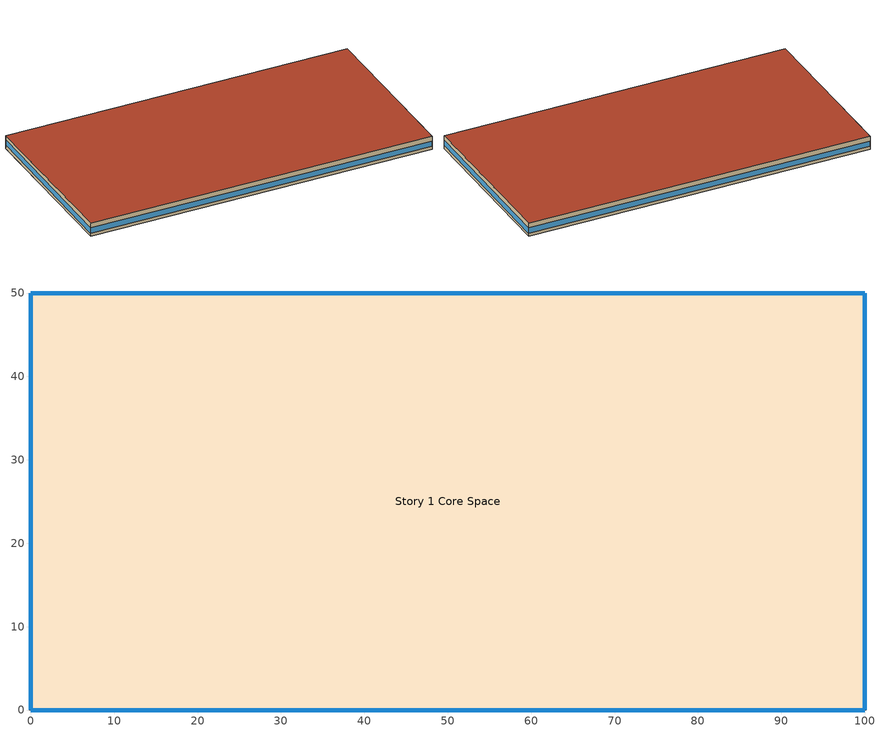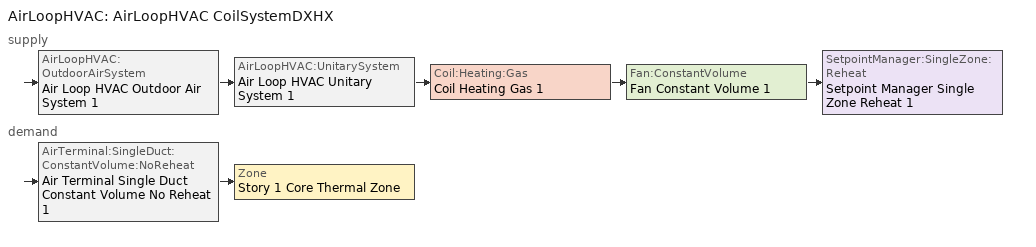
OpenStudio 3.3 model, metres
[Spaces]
Story 1 Core Space
 floor ground: 0,0 0,50 100,50 100,0 z0
 wall outside: 0,50 0,0 100,0 100,50 0,50 z0:4
 window: 0.03,0 99.97,0 / 100,0.03 100,49.97 / 99.97,50 0.03,50 / 0,49.97 0,0.03 z1:2.6
 roof outside: 100,0 100,50 0,50 0,0 z4
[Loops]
AirLoopHVAC 'AirLoopHVAC CoilSystemDXHX'
 supply: AirLoopHVAC:OutdoorAirSystem 'Air Loop HVAC Outdoor Air System 1' > AirLoopHVAC:UnitarySystem 'Air Loop HVAC Unitary System 1' > Coil:Heating:Gas 'Coil Heating Gas 1' > Fan:ConstantVolume 'Fan Constant Volume 1' > SetpointManager:SingleZone:Reheat 'Setpoint Manager Single Zone Reheat 1'
 demand: AirTerminal:SingleDuct:ConstantVolume:NoReheat 'Air Terminal Single Duct Constant Volume No Reheat 1' > Zone 'Story 1 Core Thermal Zone'
[Building]
Building 1: Space Type=Baseline Model Space Type; Default Construction Set=ASHRAE_189.1-2009_ClimateZone 4-5 (mdoff)_ConstSet
[SizingPeriod:DesignDay] Barometric Pressure {Pa}=98934; Rain Indicator=No; Snow Indicator=No; Day of Month=21; Daylight Saving Time Indicator=No; Humidity Condition Type=Wetbulb; Dry-Bulb Temperature Range Modifier Type=DefaultMultipliers
Name | Maximum Dry-Bulb Temperature {C} | Daily Dry-Bulb Temperature Range {deltaC} | Wind Speed {m/s} | Wind Direction {deg} | Month | Day Type | Wetbulb or DewPoint at Maximum Dry-Bulb {C} | Solar Model Indicator | ASHRAE Clear Sky Optical Depth for Beam Irradiance | ASHRAE Clear Sky Optical Depth for Diffuse Irradiance | Sky Clearness
Chicago Ohare Intl Ap Ann Clg .4% Condns DB=>MWB | 33.3 | 10.5 | 5.2 | 230 | 7 | SummerDesignDay | 23.7 | ASHRAETau | 0.455 | 2.05
Chicago Ohare Intl Ap Ann Htg 99.6% Condns DB | -20 | 0 | 4.9 | 270 | 1 | WinterDesignDay | -20 | ASHRAEClearSky |  |  | 0
[DefaultConstructionSet]
ASHRAE_189.1-2009_ClimateZone 4-5 (mdoff)_ConstSet: Default Exterior Surface Constructions=ASHRAE_189.1-2009_ClimateZone 4-5 (mdoff)_Exterior_DefSurfCons; Default Interior Surface Constructions=000_Interior_DefSurfCons; Default Ground Contact Surface Constructions=000_Ground_DefSurfCons; Default Exterior SubSurface Constructions=ASHRAE_189.1-2009_ClimateZone 4-5 (mdoff)_Exterior_DefSubCons; Default Interior SubSurface Constructions=000_Interior_DefSubCons; Interior Partition Construction=000_Interior Partition
[DefaultSurfaceConstructions]
Name | Floor Construction | Wall Construction | Roof Ceiling Construction
ASHRAE_189.1-2009_ClimateZone 4-5 (mdoff)_Exterior_DefSurfCons | 000_ExtSlabCarpet_4in_ClimateZone 1-8 | ASHRAE_189.1-2009_ExtWall_SteelFrame_ClimateZone 4-8 | ASHRAE_189.1-2009_ExtRoof_IEAD_ClimateZone 2-5
000_Interior_DefSurfCons | 000_Interior Floor | 000_Interior Wall | 000_Interior Ceiling
000_Ground_DefSurfCons | 000_ExtSlabCarpet_4in_ClimateZone 1-8 | 000_ExtSlabCarpet_4in_ClimateZone 1-8 | 000_ExtSlabCarpet_4in_ClimateZone 1-8
[DefaultSubSurfaceConstructions] Glass Door Construction=000_Exterior Window; Skylight Construction=000_Exterior Window; Tubular Daylight Dome Construction=000_Interior Window; Tubular Daylight Diffuser Construction=000_Interior Window
Name | Fixed Window Construction | Operable Window Construction | Door Construction
ASHRAE_189.1-2009_ClimateZone 4-5 (mdoff)_Exterior_DefSubCons | ASHRAE_189.1-2009_ExtWindow_ClimateZone 4-5 | ASHRAE_189.1-2009_ExtWindow_ClimateZone 4-5 | 000_Exterior Door
000_Interior_DefSubCons | 000_Interior Window | 000_Interior Window | 000_Interior Door
[Construction]
000_Interior Partition; 000_Interior Door: 000_G05 25mm wood
000_ExtSlabCarpet_4in_ClimateZone 1-8: MAT-CC05 4 HW CONCRETE, CP02 CARPET PAD
ASHRAE_189.1-2009_ExtWall_SteelFrame_ClimateZone 4-8: MAT-SHEATH, Wall Insulation [39], 1/2IN Gypsum
ASHRAE_189.1-2009_ExtRoof_IEAD_ClimateZone 2-5: Roof Membrane, Roof Insulation [21], Metal Decking
000_Interior Floor: 000_F16 Acoustic tile, 000_F05 Ceiling air space resistance, 000_M11 100mm lightweight concrete
000_Interior Wall: 000_G01a 19mm gypsum board, 000_F04 Wall air space resistance, 000_G01a 19mm gypsum board
000_Interior Ceiling: 000_M11 100mm lightweight concrete, 000_F05 Ceiling air space resistance, 000_F16 Acoustic tile
ASHRAE_189.1-2009_ExtWindow_ClimateZone 4-5: Theoretical Glass [207]
000_Exterior Door: 000_F08 Metal surface, 000_I01 25mm insulation board
000_Exterior Window: 000_Clear 3mm, 000_Air 13mm, 000_Clear 3mm
000_Interior Window: 000_Clear 3mm
[Material]
Name | Roughness | Thickness {m} | Conductivity {W/m-K} | Density {kg/m3} | Specific Heat {J/kg-K} | Thermal Absorptance | Solar Absorptance | Visible Absorptance
000_G05 25mm wood | MediumSmooth | 0.0254 | 0.15 | 608 | 1630
MAT-CC05 4 HW CONCRETE | Rough | 0.1016 | 1.311 | 2240 | 836.8 | 0.9 | 0.7 | 0.7
Wall Insulation [39] | MediumRough | 0.1184 | 0.045 | 265 | 836.8 | 0.9 | 0.7 | 0.7
1/2IN Gypsum | Smooth | 0.0127 | 0.16 | 784.9 | 830 | 0.9 | 0.92 | 0.92
Roof Membrane | VeryRough | 0.0095 | 0.16 | 1121.29 | 1460 | 0.9 | 0.7 | 0.7
Roof Insulation [21] | MediumRough | 0.2105 | 0.049 | 265 | 836.8 | 0.9 | 0.7 | 0.7
Metal Decking | MediumSmooth | 0.0015 | 45.006 | 7680 | 418.4 | 0.9 | 0.7 | 0.3
000_F16 Acoustic tile | MediumSmooth | 0.0191 | 0.06 | 368 | 590
000_M11 100mm lightweight concrete | MediumRough | 0.1016 | 0.53 | 1280 | 840
000_G01a 19mm gypsum board | MediumSmooth | 0.019 | 0.16 | 800 | 1090
000_F08 Metal surface | Smooth | 0.0008 | 45.28 | 7824 | 500
000_I01 25mm insulation board | MediumRough | 0.0254 | 0.03 | 43 | 1210
[Material:NoMass] Thermal Absorptance=0.9; Solar Absorptance=0.7
Name | Roughness | Thermal Resistance {m2-K/W} | Visible Absorptance
CP02 CARPET PAD | VeryRough | 0.2165 | 0.8
MAT-SHEATH | Rough | 0.3626 | 0.7
[Material:AirGap]
Name | Thermal Resistance {m2-K/W}
000_F05 Ceiling air space resistance | 0.18
000_F04 Wall air space resistance | 0.15
[WindowMaterial:Glazing] Optical Data Type=SpectralAverage; Thickness {m}=0.003; Infrared Transmittance at Normal Incidence=0
Name | Solar Transmittance at Normal Incidence | Front Side Solar Reflectance at Normal Incidence | Back Side Solar Reflectance at Normal Incidence | Visible Transmittance at Normal Incidence | Front Side Visible Reflectance at Normal Incidence | Back Side Visible Reflectance at Normal Incidence | Front Side Infrared Hemispherical Emissivity | Back Side Infrared Hemispherical Emissivity | Conductivity {W/m-K} | Dirt Correction Factor for Solar and Visible Transmittance | Solar Diffusing
Theoretical Glass [207] | 0.3311 | 0.6189 | 0.6189 | 0.44 | 0.51 | 0.51 | 0.9 | 0.9 | 0.0133 | 1 | No
000_Clear 3mm | 0.837 | 0.075 | 0.075 | 0.898 | 0.081 | 0.081 | 0.84 | 0.84 | 0.9
[WindowMaterial:Gas]
000_Air 13mm: Gas Type=Air; Thickness {m}=0.0127
[BuildingStory]
Story 1: Nominal Z Coordinate {m}=0; Nominal Floor to Floor Height {m}=4
[Space]
Story 1 Core Space: Building Story=Story 1; Thermal Zone=Story 1 Core Thermal Zone
[ThermalZone]
Story 1 Core Thermal Zone: Thermostat=Thermostat Setpoint Dual Setpoint 1; Use Ideal Air Loads=No
[Sizing:Zone]
Story 1 Core Thermal Zone: Zone Cooling Design Supply Air Temperature Input Method=SupplyAirTemperature; Zone Cooling Design Supply Air Temperature {C}=14; Zone Cooling Design Supply Air Temperature Difference {deltaC}=11.11; Zone Heating Design Supply Air Temperature Input Method=SupplyAirTemperature; Zone Heating Design Supply Air Temperature {C}=40; Zone Heating Design Supply Air Temperature Difference {deltaC}=11.11; Zone Cooling Design Supply Air Humidity Ratio {kg-H2O/kg-air}=0.0085; Zone Heating Design Supply Air Humidity Ratio {kg-H2O/kg-air}=0.008; Cooling Design Air Flow Method=DesignDay; Heating Design Air Flow Method=DesignDay; Account for Dedicated Outdoor Air System=No; Dedicated Outdoor Air System Control Strategy=NeutralSupplyAir; Dedicated Outdoor Air Low Setpoint Temperature for Design {C}=autosize; Dedicated Outdoor Air High Setpoint Temperature for Design {C}=autosize
[Zone equipment]
Story 1 Core Thermal Zone: Air Terminal Single Duct Constant Volume No Reheat 1
[ThermostatSetpoint:DualSetpoint]
Thermostat Setpoint Dual Setpoint 1: Heating Setpoint Temperature Schedule=Heating Sch; Cooling Setpoint Temperature Schedule=Cooling Sch
[SpaceType]
Baseline Model Space Type: Default Schedule Set=Baseline Model Schedule Set; Design Specification Outdoor Air Object=Baseline Model OA
[DefaultScheduleSet]
Baseline Model Schedule Set: Number of People Schedule=Baseline Model People Lights and Equipment Schedule; People Activity Level Schedule=Baseline Model People Activity Schedule; Lighting Schedule=Baseline Model People Lights and Equipment Schedule; Electric Equipment Schedule=Baseline Model People Lights and Equipment Schedule; Infiltration Schedule=Baseline Model Infiltration Schedule
[DesignSpecification:OutdoorAir]
Baseline Model OA: Outdoor Air Method=Sum; Outdoor Air Flow per Person {m3/s-person}=0.00943895
[SpaceInfiltration:DesignFlowRate]
Baseline Model Infiltration: Space or SpaceType=Baseline Model Space Type; Design Flow Rate Calculation Method=Flow/ExteriorArea; Flow per Exterior Surface Area {m3/s-m2}=0.0003048
[People:Definition]
Baseline Model People Definition: Number of People Calculation Method=People/Area; People per Space Floor Area {person/m2}=0.0538196; Fraction Radiant=0.3
[People]
Baseline Model People: People Definition=Baseline Model People Definition; Space or SpaceType=Baseline Model Space Type; Multiplier=1
[Lights:Definition]
Baseline Model Lights Definition: Design Level Calculation Method=Watts/Area; Watts per Space Floor Area {W/m2}=10.7639
[Lights]
Baseline Model Lights: Lights Definition=Baseline Model Lights Definition; Space or SpaceType=Baseline Model Space Type; Fraction Replaceable=1
[ElectricEquipment:Definition]
Baseline Model Electric Equipment Definition: Design Level Calculation Method=Watts/Area; Watts per Space Floor Area {W/m2}=10.7639
[ElectricEquipment]
Baseline Model Electric Equipment: Electric Equipment Definition=Baseline Model Electric Equipment Definition; Space or SpaceType=Baseline Model Space Type
[AirLoopHVAC]
AirLoopHVAC CoilSystemDXHX: Availability Schedule=Always On Discrete; Design Supply Air Flow Rate {m3/s}=autosize; Design Return Air Flow Fraction of Supply Air Flow=1
[Sizing:System]
AirLoopHVAC CoilSystemDXHX: Type of Load to Size On=Sensible; Design Outdoor Air Flow Rate {m3/s}=Autosize; Central Heating Maximum System Air Flow Ratio=1; Preheat Design Temperature {C}=7; Preheat Design Humidity Ratio {kg-H2O/kg-Air}=0.008; Precool Design Temperature {C}=12.8; Precool Design Humidity Ratio {kg-H2O/kg-Air}=0.008; Central Cooling Design Supply Air Temperature {C}=12.8; Central Heating Design Supply Air Temperature {C}=40; Sizing Option=NonCoincident; 100% Outdoor Air in Cooling=Yes; 100% Outdoor Air in Heating=Yes; Central Cooling Design Supply Air Humidity Ratio {kg-H2O/kg-Air}=0.0085; Central Heating Design Supply Air Humidity Ratio {kg-H2O/kg-Air}=0.008; Cooling Design Air Flow Method=DesignDay; Cooling Design Air Flow Rate {m3/s}=0; Heating Design Air Flow Method=DesignDay; Heating Design Air Flow Rate {m3/s}=0; System Outdoor Air Method=ZoneSum; Zone Maximum Outdoor Air Fraction=1; Cooling Supply Air Flow Rate Per Floor Area {m3/s-m2}=0.00996765; Cooling Fraction of Autosized Cooling Supply Air Flow Rate=1; Cooling Supply Air Flow Rate Per Unit Cooling Capacity {m3/s-W}=3.94755e-05; Heating Supply Air Flow Rate Per Floor Area {m3/s-m2}=0.00996765; Heating Fraction of Autosized Heating Supply Air Flow Rate=1; Heating Fraction of Autosized Cooling Supply Air Flow Rate=1; Heating Supply Air Flow Rate Per Unit Heating Capacity {m3/s-W}=3.15882e-05; Cooling Design Capacity Method=CoolingDesignCapacity; Cooling Design Capacity {W}=autosize; Cooling Design Capacity Per Floor Area {W/m2}=234.7; Fraction of Autosized Cooling Design Capacity=1; Heating Design Capacity Method=HeatingDesignCapacity; Heating Design Capacity {W}=autosize; Heating Design Capacity Per Floor Area {W/m2}=157; Fraction of Autosized Heating Design Capacity=1; Central Cooling Capacity Control Method=OnOff; Occupant Diversity=autosize
[Fan:ConstantVolume]
Fan Constant Volume 1: Availability Schedule=Always On Discrete; Pressure Rise {Pa}=500; Maximum Flow Rate {m3/s}=AutoSize
[Coil:Heating:Gas]
Coil Heating Gas 1: Availability Schedule=Always On Discrete; Gas Burner Efficiency=0.8; Nominal Capacity {W}=AutoSize; Parasitic Electric Load {W}=0; Parasitic Gas Load {W}=0
[SetpointManager:SingleZone:Reheat]
Setpoint Manager Single Zone Reheat 1: Minimum Supply Air Temperature {C}=14; Maximum Supply Air Temperature {C}=40; Control Zone=Story 1 Core Thermal Zone; Setpoint Node or NodeList=AirLoopHVAC CoilSystemDXHX Supply Outlet Node
[Controller:OutdoorAir]
Controller Outdoor Air 1: Minimum Outdoor Air Flow Rate {m3/s}=0; Maximum Outdoor Air Flow Rate {m3/s}=Autosize; Economizer Control Type=NoEconomizer; Economizer Control Action Type=ModulateFlow; Economizer Maximum Limit Dry-Bulb Temperature {C}=28; Economizer Maximum Limit Enthalpy {J/kg}=64000; Economizer Minimum Limit Dry-Bulb Temperature {C}=-100; Lockout Type=NoLockout; Minimum Limit Type=FixedMinimum; Controller Mechanical Ventilation=Controller Mechanical Ventilation 1; High Humidity Control=No; Heat Recovery Bypass Control Type=BypassWhenWithinEconomizerLimits
[Controller:MechanicalVentilation]
Controller Mechanical Ventilation 1: Availability Schedule=Always On Discrete
[AirLoopHVAC:OutdoorAirSystem]
Air Loop HVAC Outdoor Air System 1: Controller=Controller Outdoor Air 1
[AirTerminal:SingleDuct:ConstantVolume:NoReheat]
Air Terminal Single Duct Constant Volume No Reheat 1: Availability Schedule=Always On Discrete; Maximum Air Flow Rate {m3/s}=AutoSize
[HeatExchanger:Desiccant:BalancedFlow]
CoilSystemDXHX HX: Availability Schedule=Always On Discrete; Heat Exchanger Performance=Heat Exchanger Desiccant Balanced Flow Performance Data Type1 1; Economizer Lockout=No
[HeatExchanger:Desiccant:BalancedFlow:PerformanceDataType1]
Heat Exchanger Desiccant Balanced Flow Performance Data Type1 1: Nominal Air Flow Rate {m3/s}=autosize; Nominal Air Face Velocity {m/s}=autosize; Nominal Electric Power {W}=0; Temperature Equation Coefficient 1=-7.18302; Temperature Equation Coefficient 2=-184.967; Temperature Equation Coefficient 3=1.00051; Temperature Equation Coefficient 4=11603.3; Temperature Equation Coefficient 5=-50.755; Temperature Equation Coefficient 6=-0.0168467; Temperature Equation Coefficient 7=58.2213; Temperature Equation Coefficient 8=0.598863; Minimum Regeneration Inlet Air Humidity Ratio for Temperature Equation {kgWater/kgDryAir}=0.007143; Maximum Regeneration Inlet Air Humidity Ratio for Temperature Equation {kgWater/kgDryAir}=0.024286; Minimum Regeneration Inlet Air Temperature for Temperature Equation {C}=17.83333; Maximum Regeneration Inlet Air Temperature for Temperature Equation {C}=48.88889; Minimum Process Inlet Air Humidity Ratio for Temperature Equation {kgWater/kgDryAir}=0.005; Maximum Process Inlet Air Humidity Ratio for Temperature Equation {kgWater/kgDryAir}=0.015714; Minimum Process Inlet Air Temperature for Temperature Equation {C}=4.583333; Maximum Process Inlet Air Temperature for Temperature Equation {C}=21.83333; Minimum Regeneration Air Velocity for Temperature Equation {m/s}=2.286; Maximum Regeneration Air Velocity for Temperature Equation {m/s}=4.826; Minimum Regeneration Outlet Air Temperature for Temperature Equation {C}=16.66667; Maximum Regeneration Outlet Air Temperature for Temperature Equation {C}=46.11111; Minimum Regeneration Inlet Air Relative Humidity for Temperature Equation {percent}=10; Maximum Regeneration Inlet Air Relative Humidity for Temperature Equation {percent}=100; Minimum Process Inlet Air Relative Humidity for Temperature Equation {percent}=80; Maximum Process Inlet Air Relative Humidity for Temperature Equation {percent}=100; Humidity Ratio Equation Coefficient 1=0.00313878; Humidity Ratio Equation Coefficient 2=1.09689; Humidity Ratio Equation Coefficient 3=-2.63341e-05; Humidity Ratio Equation Coefficient 4=-6.33885; Humidity Ratio Equation Coefficient 5=0.00938196; Humidity Ratio Equation Coefficient 6=5.21186e-05; Humidity Ratio Equation Coefficient 7=0.0670354; Humidity Ratio Equation Coefficient 8=-0.000160823; Minimum Regeneration Inlet Air Humidity Ratio for Humidity Ratio Equation {kgWater/kgDryAir}=0.007143; Maximum Regeneration Inlet Air Humidity Ratio for Humidity Ratio Equation {kgWater/kgDryAir}=0.024286; Minimum Regeneration Inlet Air Temperature for Humidity Ratio Equation {C}=17.83333; Maximum Regeneration Inlet Air Temperature for Humidity Ratio Equation {C}=48.88889; Minimum Process Inlet Air Humidity Ratio for Humidity Ratio Equation {kgWater/kgDryAir}=0.005; Maximum Process Inlet Air Humidity Ratio for Humidity Ratio Equation {kgWater/kgDryAir}=0.015714; Minimum Process Inlet Air Temperature for Humidity Ratio Equation {C}=4.583333; Maximum Process Inlet Air Temperature for Humidity Ratio Equation {C}=21.83333; Minimum Regeneration Air Velocity for Humidity Ratio Equation {m/s}=2.286; Maximum Regeneration Air Velocity for Humidity Ratio Equation {m/s}=4.826; Minimum Regeneration Outlet Air Humidity Ratio for Humidity Ratio Equation {kgWater/kgDryAir}=0.007811; Maximum Regeneration Outlet Air Humidity Ratio for Humidity Ratio Equation {kgWater/kgDryAir}=0.026707; Minimum Regeneration Inlet Air Relative Humidity for Humidity Ratio Equation {percent}=10; Maximum Regeneration Inlet Air Relative Humidity for Humidity Ratio Equation {percent}=100; Minimum Process Inlet Air Relative Humidity for Humidity Ratio Equation {percent}=80; Maximum Process Inlet Air Relative Humidity for Humidity Ratio Equation {percent}=100
[CoilSystem:Cooling:DX:HeatExchangerAssisted]
CoilSystemDXHX: Heat Exchanger=CoilSystemDXHX HX; Cooling Coil=CoilSystemDXHX CoolingCoil
[Coil:Cooling:DX:SingleSpeed]
CoilSystemDXHX CoolingCoil: Availability Schedule=Always On Discrete; Rated Total Cooling Capacity {W}=autosize; Rated Sensible Heat Ratio=autosize; Rated COP {W/W}=3; Rated Air Flow Rate {m3/s}=autosize; Rated Evaporator Fan Power Per Volume Flow Rate {W/(m3/s)}=773.3; Total Cooling Capacity Function of Temperature Curve=Curve Biquadratic 3; Total Cooling Capacity Function of Flow Fraction Curve=Curve Quadratic 4; Energy Input Ratio Function of Temperature Curve=Curve Biquadratic 4; Energy Input Ratio Function of Flow Fraction Curve=Curve Quadratic 5; Part Load Fraction Correlation Curve=Curve Quadratic 6; Minimum Outdoor Dry-Bulb Temperature for Compressor Operation {C}=-25; Condenser Type=AirCooled; Evaporative Condenser Effectiveness=0; Evaporative Condenser Air Flow Rate {m3/s}=Autosize; Evaporative Condenser Pump Rated Power Consumption {W}=Autosize; Crankcase Heater Capacity {W}=0; Maximum Outdoor Dry-Bulb Temperature for Crankcase Heater Operation {C}=0; Basin Heater Capacity {W/K}=0; Basin Heater Setpoint Temperature {C}=10
[AirLoopHVAC:UnitarySystem]
Air Loop HVAC Unitary System 1: Control Type=Load; Controlling Zone or Thermostat Location=Story 1 Core Thermal Zone; Dehumidification Control Type=None; DX Heating Coil Sizing Ratio=1; Cooling Coil=CoilSystemDXHX; Use DOAS DX Cooling Coil=No; DOAS DX Cooling Coil Leaving Minimum Air Temperature {C}=2; Latent Load Control=SensibleOnlyLoadControl; Supply Air Flow Rate During Cooling Operation {m3/s}=Autosize; Supply Air Flow Rate During Heating Operation {m3/s}=Autosize; Supply Air Flow Rate When No Cooling or Heating is Required {m3/s}=Autosize; Maximum Supply Air Temperature {C}=80; Maximum Outdoor Dry-Bulb Temperature for Supplemental Heater Operation {C}=21; Maximum Cycling Rate {cycles/hr}=2.5; Heat Pump Time Constant {s}=60; Fraction of On-Cycle Power Use=0.01; Heat Pump Fan Delay Time {s}=60; Ancilliary On-Cycle Electric Power {W}=0; Ancilliary Off-Cycle Electric Power {W}=0
[Schedule:Ruleset]
Name | Default Day Schedule | Summer Design Day Schedule | Winter Design Day Schedule
Cooling Sch | Cooling Sch Default
Heating Sch | Heating Sch Default
Baseline Model Infiltration Schedule | Baseline Model Infiltration Schedule Schedule All Days | Baseline Model Infiltration Schedule Summer Design Day | Baseline Model Infiltration Schedule Winter Design Day
Baseline Model People Lights and Equipment Schedule | Baseline Model People Lights and Equipment Schedule Schedule Week Day | Baseline Model People Lights and Equipment Schedule Summer Design Day | Baseline Model People Lights and Equipment Schedule Winter Design Day
Baseline Model People Activity Schedule | Baseline Model People Activity Schedule Default
[Schedule:Day]
Cooling Sch Default: 24, 0, 28
Heating Sch Default: 24, 0, 24
Baseline Model Infiltration Schedule Schedule All Days: 6, 0, 1, 22, 0, 0.25, 24, 0, 1
Baseline Model Infiltration Schedule Winter Design Day; Baseline Model Infiltration Schedule Summer Design Day; Baseline Model People Lights and Equipment Schedule Summer Design Day: 24, 0, 1
Baseline Model People Lights and Equipment Schedule Schedule Week Day: 6, 0, 0, 7, 0, 0.1, 8, 0, 0.2, 12, 0, 0.95, 13, 0, 0.5, 17, 0, 0.95, 18, 0, 0.7, 20, 0, 0.4, 22, 0, 0.1, 24, 0, 0.05
Baseline Model People Lights and Equipment Schedule Winter Design Day; Baseline Model People Lights and Equipment Schedule Schedule Sunday: 24, 0, 0
Baseline Model People Lights and Equipment Schedule Saturday: 6, 0, 0, 8, 0, 0.1, 14, 0, 0.5, 17, 0, 0.1, 24, 0, 0
Baseline Model People Activity Schedule Default: 24, 0, 120
[Schedule:Rule] Schedule Ruleset=Baseline Model People Lights and Equipment Schedule
Name | Rule Order | Day Schedule | Apply Saturday | Apply Sunday
Baseline Model People Lights and Equipment Schedule Saturday Rule | 1 | Baseline Model People Lights and Equipment Schedule Saturday | Yes
Baseline Model People Lights and Equipment Schedule Sunday Rule | 0 | Baseline Model People Lights and Equipment Schedule Schedule Sunday |  | Yes
[Schedule:Constant]
Always On Discrete: Value=1
[Curve:Biquadratic] Minimum Value of x=17; Maximum Value of x=22; Minimum Value of y=13; Maximum Value of y=46
Name | Coefficient1 Constant | Coefficient2 x | Coefficient3 x**2 | Coefficient4 y | Coefficient5 y**2 | Coefficient6 x*y
Curve Biquadratic 3 | 0.942588 | 0.00954335 | 0.00068377 | -0.0110427 | 5.249e-06 | -9.72e-06
Curve Biquadratic 4 | 0.342414 | 0.034885 | -0.0006237 | 0.00497722 | 0.000437951 | -0.000728028
[Curve:Quadratic]
Name | Coefficient1 Constant | Coefficient2 x | Coefficient3 x**2 | Minimum Value of x | Maximum Value of x
Curve Quadratic 4 | 0.8 | 0.2 | 0 | 0.5 | 1.5
Curve Quadratic 5 | 1.1552 | -0.1808 | 0.0256 | 0.5 | 1.5
Curve Quadratic 6 | 0.85 | 0.15 | 0 | 0 | 1
